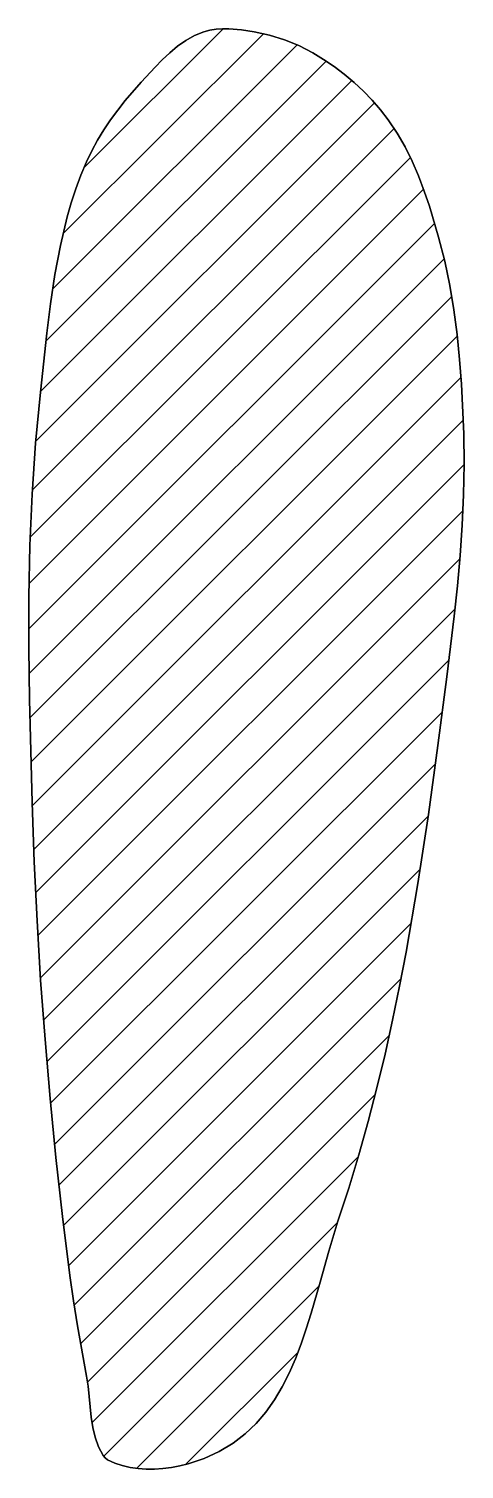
# Model space of a CAD drawing. Extents: x 3.1 to 16.7, y 3.6 to 48.8.
import ezdxf

# ---------------------------------------------------------------- set-up
doc = ezdxf.new("R2010")
doc.units = 0
doc.header["$LTSCALE"] = 10
doc.layers.add('Layer_1', color=7, linetype='CONTINUOUS')

msp = doc.modelspace()

# ---------------------------------------------------------------- linework, layer by layer
at = {"layer": 'Layer_1', "color": 7, "linetype": 'CONTINUOUS'}
for p, q in [((4.14, 42.324), (10.417, 48.601)), ((4.796, 44.393), (9.156, 48.754)), ((3.816, 40.586), (11.481, 48.25)), ((3.611, 38.966), (12.386, 47.741)), ((3.436, 37.377), (13.19, 47.131)), ((3.282, 35.809), (13.903, 46.43)), ((3.178, 34.291), (14.518, 45.631)), ((3.113, 32.812), (15.025, 44.723)), ((3.079, 31.364), (15.438, 43.723)), ((3.07, 29.94), (15.784, 42.654)), ((3.08, 28.536), (16.083, 41.539)), ((3.104, 27.146), (16.318, 40.36)), ((3.137, 25.764), (16.491, 39.119)), ((3.175, 24.389), (16.609, 37.822)), ((3.222, 23.021), (16.68, 36.479)), ((3.282, 21.667), (16.709, 35.093)), ((3.354, 20.324), (16.672, 33.643)), ((3.436, 18.993), (16.575, 32.131)), ((3.531, 17.673), (16.425, 30.567)), ((3.636, 16.364), (16.237, 28.965)), ((3.751, 15.065), (16.028, 27.342)), ((3.878, 13.777), (15.811, 25.71)), ((4.013, 12.499), (15.581, 24.066)), ((4.159, 11.23), (15.33, 22.401)), ((4.315, 9.972), (15.05, 20.707)), ((4.488, 8.731), (14.731, 18.974)), ((4.692, 7.521), (14.362, 17.19)), ((4.91, 6.324), (13.925, 15.339)), ((5.052, 5.052), (13.397, 13.397)), ((5.416, 4.001), (12.742, 11.328)), ((6.445, 3.616), (12.155, 9.327)), ((7.983, 3.741), (11.505, 7.262))]:
    msp.add_line(p, q, dxfattribs=at)
at = {"layer": 'Layer_1', "color": 7, "linetype": 'CONTINUOUS', "flags": 128}
for points in [[(9.474, 4.412), (9.852, 4.7), (10.191, 5.024), (10.495, 5.38), (10.766, 5.765), (11.009, 6.174), (11.227, 6.606), (11.423, 7.055), (11.601, 7.52), (11.763, 7.997), (11.914, 8.481), (12.193, 9.461), (12.465, 10.433), (12.756, 11.37), (13.096, 12.404), (13.411, 13.444), (13.704, 14.491), (13.977, 15.544), (14.23, 16.603), (14.465, 17.666), (14.685, 18.734), (14.889, 19.805), (15.259, 21.957), (15.588, 24.116), (15.888, 26.278), (16.17, 28.438), (16.4, 30.335), (16.5, 31.286), (16.584, 32.239), (16.649, 33.192), (16.692, 34.146), (16.709, 35.1), (16.695, 36.053), (16.623, 37.611), (16.565, 38.39), (16.486, 39.167), (16.385, 39.94), (16.257, 40.709), (16.099, 41.471), (15.907, 42.224), (15.621, 43.189), (15.459, 43.668), (15.28, 44.14), (15.081, 44.602), (14.859, 45.052), (14.61, 45.486), (14.332, 45.9), (14.09, 46.214), (13.829, 46.514), (13.552, 46.8), (13.259, 47.072), (12.953, 47.329), (12.635, 47.57), (12.307, 47.794), (11.969, 48.001), (11.534, 48.226), (11.079, 48.411), (10.609, 48.555), (10.131, 48.658), (9.736, 48.718), (9.336, 48.753), (9.136, 48.753), (8.939, 48.74), (8.745, 48.709), (8.555, 48.658), (8.265, 48.539), (7.991, 48.386), (7.733, 48.205), (7.486, 48.001), (7.25, 47.781), (7.023, 47.55), (6.586, 47.082), (6.086, 46.511), (5.628, 45.904), (5.417, 45.587), (5.221, 45.262), (5.041, 44.929), (4.879, 44.587), (4.702, 44.163), (4.543, 43.733), (4.4, 43.297), (4.273, 42.855), (4.059, 41.959), (3.889, 41.05), (3.752, 40.131), (3.638, 39.208), (3.435, 37.366), (3.278, 35.766), (3.171, 34.161), (3.105, 32.553), (3.074, 30.943), (3.072, 29.331), (3.092, 27.72), (3.172, 24.5), (3.238, 22.64), (3.327, 20.781), (3.441, 18.923), (3.577, 17.067), (3.737, 15.212), (3.92, 13.36), (4.126, 11.51), (4.354, 9.664), (4.466, 8.873), (4.593, 8.084), (4.879, 6.512), (4.928, 6.195), (4.963, 5.871), (5.028, 5.22), (5.077, 4.901), (5.15, 4.592), (5.256, 4.296), (5.404, 4.018), (5.462, 3.943), (5.535, 3.887), (5.762, 3.785), (5.998, 3.706), (6.243, 3.648), (6.494, 3.61), (6.751, 3.592), (7.011, 3.592), (7.273, 3.61), (7.536, 3.645), (7.798, 3.695), (8.057, 3.76), (8.562, 3.932), (9.038, 4.151), (9.474, 4.412)], [(16.695, 36.053), (16.709, 35.1), (16.692, 34.146), (16.649, 33.192), (16.584, 32.239), (16.5, 31.286), (16.4, 30.335), (16.17, 28.438), (15.888, 26.278), (15.588, 24.116), (15.259, 21.957), (14.889, 19.805), (14.685, 18.734), (14.465, 17.666), (14.23, 16.603), (13.977, 15.544), (13.704, 14.491), (13.411, 13.444), (13.096, 12.404), (12.756, 11.37), (12.465, 10.433), (12.193, 9.461), (11.914, 8.481), (11.763, 7.997), (11.601, 7.52), (11.423, 7.055), (11.227, 6.606), (11.009, 6.174), (10.766, 5.765), (10.495, 5.38), (10.191, 5.024), (9.852, 4.7), (9.474, 4.412), (9.038, 4.151), (8.562, 3.932), (8.057, 3.76), (7.798, 3.695), (7.536, 3.645), (7.273, 3.61), (7.011, 3.592), (6.751, 3.592), (6.494, 3.61), (6.243, 3.648), (5.998, 3.706), (5.762, 3.785), (5.535, 3.887), (5.462, 3.943), (5.404, 4.018), (5.256, 4.296), (5.15, 4.592), (5.077, 4.901), (5.028, 5.22), (4.963, 5.871), (4.928, 6.195), (4.879, 6.512), (4.593, 8.084), (4.466, 8.873), (4.354, 9.664), (4.126, 11.51), (3.92, 13.36), (3.737, 15.212), (3.577, 17.067), (3.441, 18.923), (3.327, 20.781), (3.238, 22.64), (3.172, 24.5), (3.092, 27.72), (3.072, 29.331), (3.074, 30.943), (3.105, 32.553), (3.171, 34.161), (3.278, 35.766), (3.435, 37.366), (3.638, 39.208), (3.752, 40.131), (3.889, 41.05), (4.059, 41.959), (4.273, 42.855), (4.4, 43.297), (4.543, 43.733), (4.702, 44.163), (4.879, 44.587), (5.041, 44.929), (5.221, 45.262), (5.417, 45.587), (5.628, 45.904), (6.086, 46.511), (6.586, 47.082), (7.023, 47.55), (7.25, 47.781), (7.486, 48.001), (7.733, 48.205), (7.991, 48.386), (8.265, 48.539), (8.555, 48.658), (8.745, 48.709), (8.939, 48.74), (9.136, 48.753), (9.336, 48.753), (9.736, 48.718), (10.131, 48.658), (10.609, 48.555), (11.079, 48.411), (11.534, 48.226), (11.969, 48.001), (12.307, 47.794), (12.635, 47.57), (12.953, 47.329), (13.259, 47.072), (13.552, 46.8), (13.829, 46.514), (14.09, 46.214), (14.332, 45.9), (14.61, 45.486), (14.859, 45.052), (15.081, 44.602), (15.28, 44.14), (15.459, 43.668), (15.621, 43.189), (15.907, 42.224), (16.099, 41.471), (16.257, 40.709), (16.385, 39.94), (16.486, 39.167), (16.565, 38.39), (16.623, 37.611), (16.695, 36.053)]]:
    msp.add_lwpolyline(points, close=True, dxfattribs=at)

doc.saveas('drawing.dxf')
